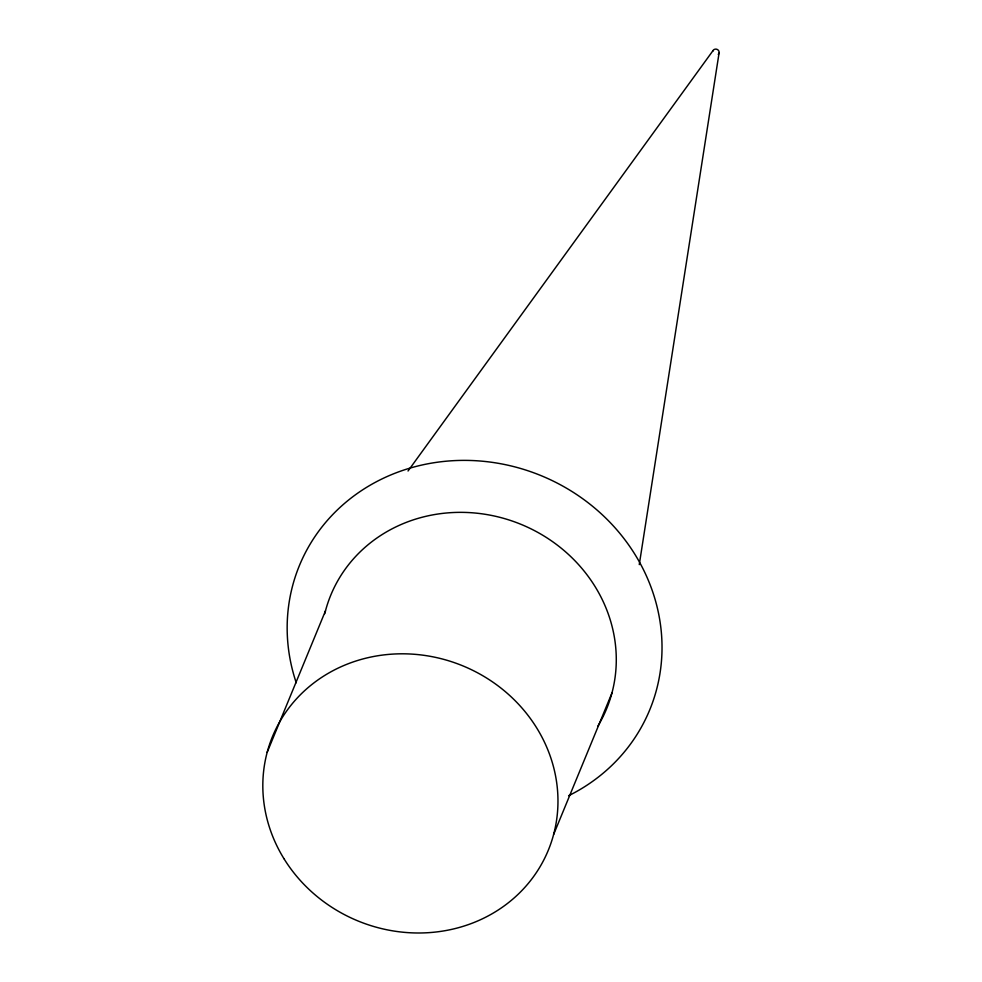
<?xml version="1.0" encoding="UTF-8"?>
<svg xmlns="http://www.w3.org/2000/svg" width="982" height="982" viewBox="0 0 982 982"><rect width="100%" height="100%" fill="white"/><g stroke="black" fill="none" stroke-linecap="round" stroke-linejoin="round"><path stroke-width="1.47" d="M639.27 564.613L719.057 53.077M267.178 752.286L325.484 610.829M553.615 834.516L611.921 693.059M408.033 471.004L713.067 50.536M296.233 682.748A189.44 175.14 22.4 0 1 404.461 469.838A189.44 175.14 22.4 0 1 642.989 568.75A189.44 175.14 22.4 0 1 568.615 795.715M324.747 613.725A149.166 137.91 22.4 0 1 521.209 524.425A149.166 137.91 22.4 0 1 597.829 726.189M712.76 51.26A3.277 3.032 22.4 0 1 717.486 49.566A3.277 3.032 22.4 0 1 718.247 54.415M283.945 858.661A149.166 137.91 22.4 0 0 539.523 867.634A149.166 137.91 22.4 0 0 407.714 653.902A149.166 137.91 22.4 0 0 283.945 858.661"/></g></svg>
